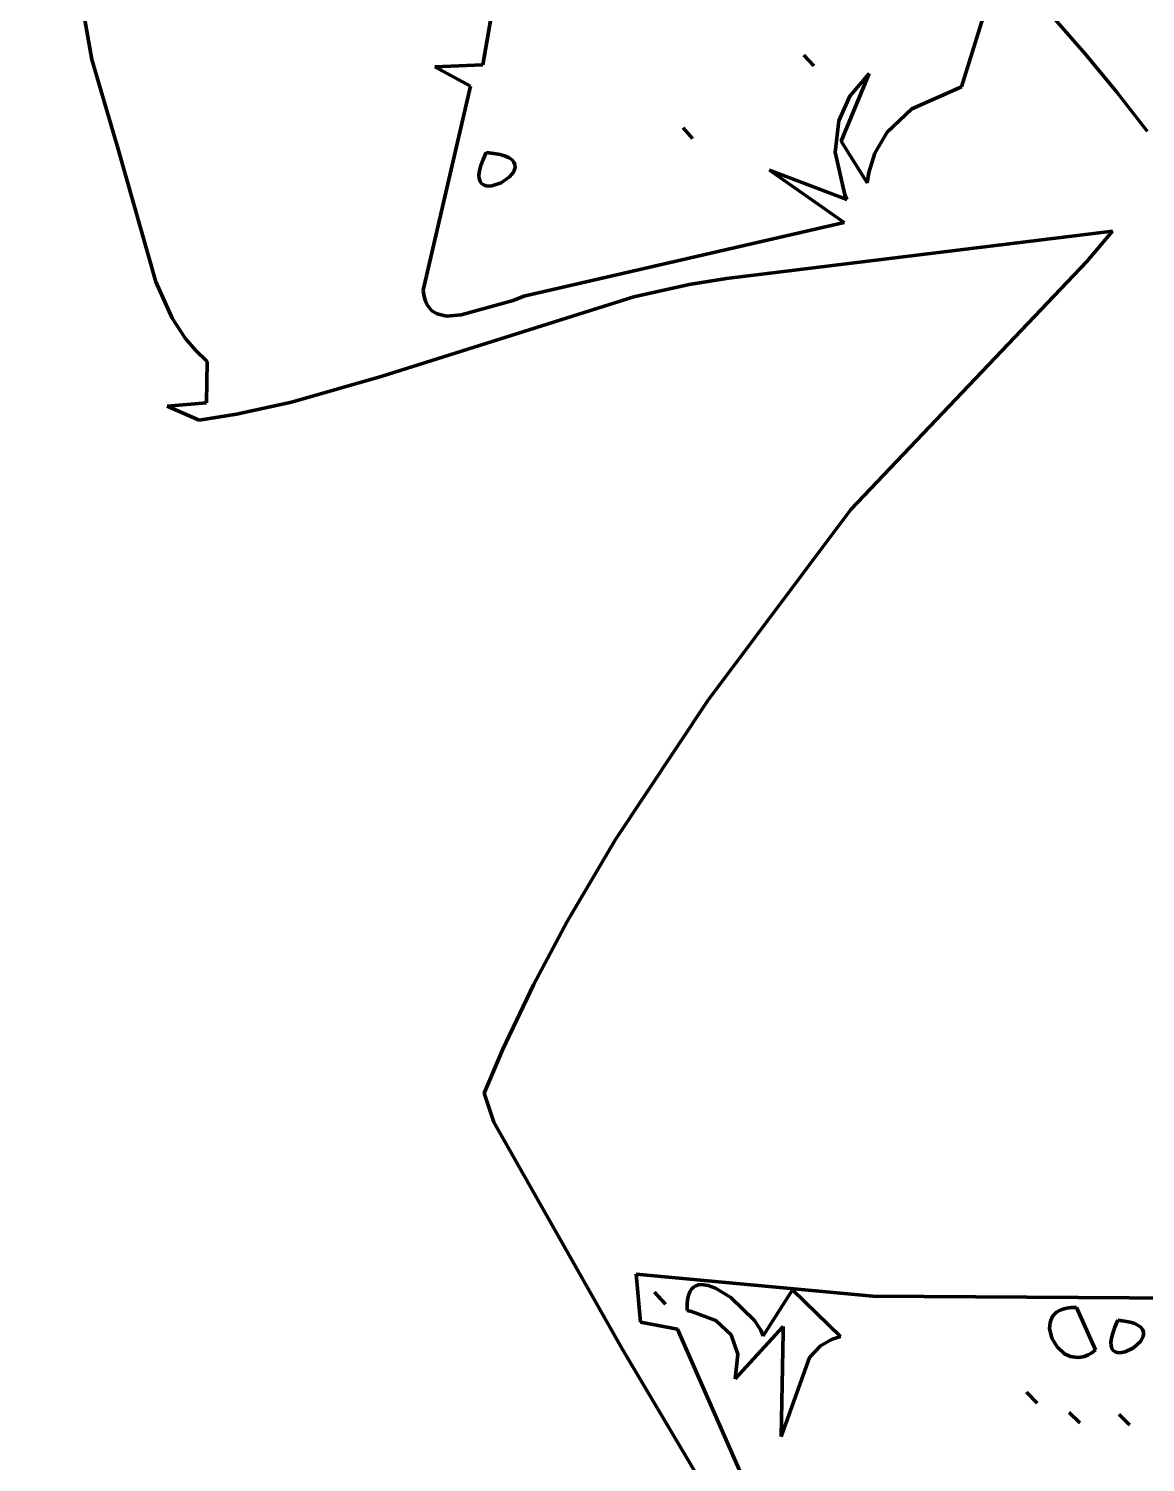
# Model space of a CAD drawing. Header units: millimetres. Extents: x 0 to 10.4, y 0 to 8.2.
# Drawn here: x 1.546 to 2.184, y 3.235 to 4.054 of the extents above; entities that cross this region are included whole.
import ezdxf

# ---------------------------------------------------------------- set-up
doc = ezdxf.new("R2010")
doc.units = ezdxf.units.MM
for name, color, linetype, lineweight in [('color#000000ff', 7, 'CONTINUOUS', 100), ('color#929292ff', 7, 'CONTINUOUS', 100), ('color#ffffffff', 7, 'CONTINUOUS', 100)]:
    doc.layers.add(name, color=color, linetype=linetype, lineweight=lineweight)

msp = doc.modelspace()

# ---------------------------------------------------------------- linework, layer by layer
at = {"layer": 'color#000000ff'}
for p, q in [((1.58262, 4.03596), (1.54644, 4.23686)), ((1.82865, 4.16242), (1.80585, 4.03286)), ((2.07942, 4.02037), (2.09797, 4.07982)), ((2.1315, 4.06053), (2.15013, 4.03916)), ((2.15013, 4.03916), (2.16813, 4.01728)), ((1.59753, 3.98477), (1.58262, 4.03596)), ((1.80585, 4.03286), (1.77843, 4.03172)), ((1.77843, 4.03172), (1.79892, 4.02078)), ((2.02666, 4.02796), (2.01065, 3.98931)), ((2.01568, 4.01502), (2.02666, 4.02796)), ((1.79892, 4.02078), (1.77187, 3.90416)), ((2.00929, 4.00079), (2.01568, 4.01502)), ((2.05106, 4.00782), (2.07942, 4.02037)), ((2.16813, 4.01728), (2.18552, 3.99492)), ((2.03695, 3.99445), (2.05106, 4.00782)), ((2.00731, 3.98292), (2.00929, 4.00079)), ((2.01065, 3.98931), (2.02561, 3.96538)), ((2.02986, 3.98243), (2.03695, 3.99445)), ((1.61906, 3.90887), (1.59753, 3.98477)), ((2.01278, 3.95867), (2.00731, 3.98292)), ((2.02645, 3.97137), (2.02986, 3.98243)), ((2.0124, 3.94286), (1.96971, 3.97269)), ((1.96971, 3.97269), (2.01391, 3.95593)), ((2.02561, 3.96538), (2.02645, 3.97137)), ((2.01391, 3.95593), (2.01278, 3.95867)), ((1.82946, 3.90076), (2.0124, 3.94286)), ((2.1657, 3.93779), (1.94511, 3.91089)), ((2.15114, 3.92052), (2.1657, 3.93779)), ((2.01624, 3.7788), (2.15114, 3.92052)), ((1.62843, 3.88808), (1.61906, 3.90887)), ((1.92381, 3.90731), (1.89229, 3.90027)), ((1.94511, 3.91089), (1.92381, 3.90731)), ((1.89229, 3.90027), (1.7484, 3.85502)), ((1.77187, 3.90416), (1.77222, 3.90146)), ((1.77222, 3.90146), (1.77279, 3.89908)), ((1.77279, 3.89908), (1.77354, 3.897)), ((1.7935, 3.89001), (1.82318, 3.89831)), ((1.82318, 3.89831), (1.82946, 3.90076)), ((1.77354, 3.897), (1.77448, 3.8952)), ((1.77448, 3.8952), (1.77686, 3.89242)), ((1.77686, 3.89242), (1.77982, 3.8906)), ((1.77982, 3.8906), (1.78518, 3.8894)), ((1.78518, 3.8894), (1.7935, 3.89001)), ((1.63584, 3.87674), (1.62843, 3.88808)), ((1.64172, 3.8698), (1.63584, 3.87674)), ((1.64845, 3.86342), (1.64172, 3.8698)), ((1.648, 3.83974), (1.64845, 3.86342)), ((1.7484, 3.85502), (1.69667, 3.84028)), ((1.62565, 3.83785), (1.648, 3.83974)), ((1.64381, 3.82994), (1.62565, 3.83785)), ((1.66513, 3.8334), (1.64381, 3.82994)), ((1.69667, 3.84028), (1.66513, 3.8334)), ((1.93459, 3.66973), (2.01624, 3.7788)), ((1.88169, 3.59041), (1.93459, 3.66973)), ((1.85409, 3.54353), (1.88169, 3.59041)), ((1.83498, 3.50746), (1.85409, 3.54353)), ((1.81743, 3.47053), (1.83498, 3.50746)), ((1.80669, 3.4454), (1.81743, 3.47053)), ((1.81217, 3.429), (1.80669, 3.4454)), ((1.88548, 3.29943), (1.81217, 3.429)), ((1.89348, 3.34205), (1.89602, 3.31459)), ((2.02869, 3.32958), (1.89348, 3.34205)), ((1.92414, 3.33192), (1.92512, 3.33349)), ((1.92512, 3.33349), (1.9263, 3.33468)), ((1.9263, 3.33468), (1.92769, 3.33551)), ((1.92769, 3.33551), (1.92924, 3.336)), ((1.92924, 3.336), (1.93094, 3.33618)), ((1.93094, 3.33618), (1.93473, 3.33566)), ((1.93473, 3.33566), (1.93888, 3.33414)), ((1.93888, 3.33414), (1.94765, 3.32879)), ((1.96614, 3.30694), (1.98297, 3.33321)), ((1.98297, 3.33321), (2.01028, 3.30643)), ((1.90405, 3.33183), (1.9103, 3.3249)), ((1.90772, 3.32776), (1.90405, 3.33183)), ((1.9103, 3.3249), (1.90772, 3.32776)), ((1.92268, 3.32468), (1.9229, 3.32754)), ((1.9229, 3.32754), (1.92339, 3.32994)), ((1.92339, 3.32994), (1.92414, 3.33192)), ((1.94765, 3.32879), (1.96114, 3.3157)), ((2.2534, 3.32803), (2.02869, 3.32958)), ((1.92275, 3.32136), (1.92268, 3.32468)), ((1.92516, 3.32086), (1.92275, 3.32136)), ((1.93911, 3.31568), (1.92516, 3.32086)), ((2.13006, 3.3145), (2.13133, 3.31767)), ((2.13133, 3.31767), (2.13238, 3.31907)), ((2.13238, 3.31907), (2.13372, 3.3203)), ((2.13372, 3.3203), (2.13536, 3.32134)), ((2.13536, 3.32134), (2.13731, 3.32217)), ((2.13731, 3.32217), (2.1396, 3.32276)), ((2.1396, 3.32276), (2.14222, 3.32309)), ((2.14222, 3.32309), (2.1452, 3.32312)), ((2.1452, 3.32312), (2.15605, 3.29887)), ((1.89602, 3.31459), (1.91716, 3.3106)), ((1.91716, 3.3106), (1.95304, 3.22924)), ((1.94791, 3.30752), (1.93911, 3.31568)), ((1.97761, 3.31229), (1.9501, 3.28232)), ((1.96114, 3.3157), (1.96481, 3.31016)), ((1.96481, 3.31016), (1.96614, 3.30694)), ((1.97634, 3.24935), (1.97754, 3.30882)), ((1.97754, 3.30882), (1.97761, 3.31229)), ((2.12979, 3.31099), (2.13006, 3.3145)), ((2.13106, 3.30555), (2.12979, 3.31099)), ((2.16511, 3.3056), (2.16582, 3.30848)), ((2.16582, 3.30848), (2.16701, 3.31186)), ((2.16701, 3.31186), (2.16873, 3.31576)), ((2.16873, 3.31576), (2.17265, 3.31534)), ((2.17265, 3.31534), (2.17588, 3.3147)), ((2.17588, 3.3147), (2.17847, 3.31386)), ((2.17847, 3.31386), (2.18048, 3.31287)), ((2.18048, 3.31287), (2.18193, 3.31173)), ((2.18193, 3.31173), (2.18288, 3.31049)), ((2.18288, 3.31049), (2.18338, 3.30918)), ((2.18338, 3.30918), (2.18346, 3.3078)), ((1.95158, 3.29641), (1.94791, 3.30752)), ((1.99894, 3.30112), (1.9926, 3.29452)), ((2.00522, 3.30476), (1.99894, 3.30112)), ((2.01028, 3.30643), (2.00522, 3.30476)), ((2.13403, 3.30054), (2.13106, 3.30555)), ((2.13835, 3.29666), (2.13403, 3.30054)), ((2.16483, 3.3032), (2.16511, 3.3056)), ((2.16494, 3.30124), (2.16483, 3.3032)), ((2.1654, 3.29969), (2.16494, 3.30124)), ((2.18166, 3.30365), (2.17775, 3.30001)), ((2.18317, 3.30641), (2.18166, 3.30365)), ((2.18346, 3.3078), (2.18317, 3.30641)), ((2.00333, 3.10091), (1.88548, 3.29943)), ((1.9501, 3.28232), (1.95158, 3.29641)), ((1.9926, 3.29452), (1.9772, 3.25149)), ((2.14182, 3.29505), (2.13835, 3.29666)), ((2.14564, 3.29447), (2.14182, 3.29505)), ((2.14765, 3.29462), (2.14564, 3.29447)), ((2.14971, 3.29512), (2.14765, 3.29462)), ((2.1518, 3.29597), (2.14971, 3.29512)), ((2.15392, 3.29721), (2.1518, 3.29597)), ((2.15605, 3.29887), (2.15392, 3.29721)), ((2.16616, 3.29854), (2.1654, 3.29969)), ((2.16718, 3.29775), (2.16616, 3.29854)), ((2.16841, 3.29729), (2.16718, 3.29775)), ((2.16981, 3.29714), (2.16841, 3.29729)), ((2.17293, 3.29765), (2.16981, 3.29714)), ((2.17775, 3.30001), (2.17293, 3.29765)), ((1.9772, 3.25149), (1.97634, 3.24935))]:
    msp.add_line(p, q, dxfattribs=at)
at = {"layer": 'color#929292ff'}
for p, q in [((1.98928, 4.03845), (1.99513, 4.03226)), ((1.99513, 4.03226), (1.98928, 4.03845)), ((1.92042, 3.9968), (1.92583, 3.9908)), ((1.92583, 3.9908), (1.92042, 3.9968)), ((1.80605, 3.97878), (1.80792, 3.98277)), ((1.80792, 3.98277), (1.81228, 3.9823)), ((1.81228, 3.9823), (1.81589, 3.98162)), ((1.81589, 3.98162), (1.8188, 3.98074)), ((1.8188, 3.98074), (1.82104, 3.97971)), ((1.80371, 3.96991), (1.80399, 3.97238)), ((1.80399, 3.97238), (1.80475, 3.97532)), ((1.80475, 3.97532), (1.80605, 3.97878)), ((1.82104, 3.97971), (1.82267, 3.97854)), ((1.82267, 3.97854), (1.82375, 3.97726)), ((1.82411, 3.97306), (1.82344, 3.97163)), ((1.82375, 3.97726), (1.82431, 3.9759)), ((1.82442, 3.97449), (1.82411, 3.97306)), ((1.82431, 3.9759), (1.82442, 3.97449)), ((1.80386, 3.9679), (1.80371, 3.96991)), ((1.80439, 3.96631), (1.80386, 3.9679)), ((1.80525, 3.96512), (1.80439, 3.96631)), ((1.8064, 3.9643), (1.80525, 3.96512)), ((1.80778, 3.96382), (1.8064, 3.9643)), ((1.80934, 3.96366), (1.80778, 3.96382)), ((1.81103, 3.96378), (1.80934, 3.96366)), ((1.81642, 3.96556), (1.81103, 3.96378)), ((1.82122, 3.96891), (1.81642, 3.96556)), ((1.82344, 3.97163), (1.82122, 3.96891)), ((2.1166, 3.27461), (2.12261, 3.26844)), ((2.12261, 3.26844), (2.1166, 3.27461)), ((2.14091, 3.2631), (2.14711, 3.25718)), ((2.14711, 3.25718), (2.14091, 3.2631)), ((2.16944, 3.26201), (2.1755, 3.25607)), ((2.1755, 3.25607), (2.16944, 3.26201))]:
    msp.add_line(p, q, dxfattribs=at)
at = {"layer": 'color#ffffffff'}
for p, q in [((1.54644, 4.23686), (1.58262, 4.03596)), ((1.80585, 4.03286), (1.82865, 4.16242)), ((2.09797, 4.07982), (2.07942, 4.02037)), ((2.15013, 4.03916), (2.1315, 4.06053)), ((1.98928, 4.03845), (1.99513, 4.03226)), ((1.99513, 4.03226), (1.98928, 4.03845)), ((2.16813, 4.01728), (2.15013, 4.03916)), ((1.58262, 4.03596), (1.59753, 3.98477)), ((1.77843, 4.03172), (1.80585, 4.03286)), ((1.79892, 4.02078), (1.77843, 4.03172)), ((2.01065, 3.98931), (2.02666, 4.02796)), ((2.02666, 4.02796), (2.01568, 4.01502)), ((1.77187, 3.90416), (1.79892, 4.02078)), ((2.01568, 4.01502), (2.00929, 4.00079)), ((2.07942, 4.02037), (2.05106, 4.00782)), ((2.18552, 3.99492), (2.16813, 4.01728)), ((2.05106, 4.00782), (2.03695, 3.99445)), ((1.92042, 3.9968), (1.92583, 3.9908)), ((1.92583, 3.9908), (1.92042, 3.9968)), ((2.00929, 4.00079), (2.00731, 3.98292)), ((2.02561, 3.96538), (2.01065, 3.98931)), ((2.03695, 3.99445), (2.02986, 3.98243)), ((1.59753, 3.98477), (1.61906, 3.90887)), ((1.80792, 3.98277), (1.80605, 3.97878)), ((1.81228, 3.9823), (1.80792, 3.98277)), ((1.81589, 3.98162), (1.81228, 3.9823)), ((1.8188, 3.98074), (1.81589, 3.98162)), ((1.82104, 3.97971), (1.8188, 3.98074)), ((2.00731, 3.98292), (2.01278, 3.95867)), ((2.02986, 3.98243), (2.02645, 3.97137)), ((1.80399, 3.97238), (1.80371, 3.96991)), ((1.80475, 3.97532), (1.80399, 3.97238)), ((1.80605, 3.97878), (1.80475, 3.97532)), ((1.82267, 3.97854), (1.82104, 3.97971)), ((1.82375, 3.97726), (1.82267, 3.97854)), ((1.82344, 3.97163), (1.82411, 3.97306)), ((1.82431, 3.9759), (1.82375, 3.97726)), ((1.82411, 3.97306), (1.82442, 3.97449)), ((1.82442, 3.97449), (1.82431, 3.9759)), ((2.01391, 3.95593), (1.96971, 3.97269)), ((1.96971, 3.97269), (2.0124, 3.94286)), ((1.80371, 3.96991), (1.80386, 3.9679)), ((1.80386, 3.9679), (1.80439, 3.96631)), ((1.80439, 3.96631), (1.80525, 3.96512)), ((1.80525, 3.96512), (1.8064, 3.9643)), ((1.8064, 3.9643), (1.80778, 3.96382)), ((1.80778, 3.96382), (1.80934, 3.96366)), ((1.80934, 3.96366), (1.81103, 3.96378)), ((1.81103, 3.96378), (1.81642, 3.96556)), ((1.81642, 3.96556), (1.82122, 3.96891)), ((1.82122, 3.96891), (1.82344, 3.97163)), ((2.02645, 3.97137), (2.02561, 3.96538)), ((2.01278, 3.95867), (2.01391, 3.95593)), ((2.0124, 3.94286), (1.82946, 3.90076)), ((1.94511, 3.91089), (2.1657, 3.93779)), ((2.1657, 3.93779), (2.15114, 3.92052)), ((2.15114, 3.92052), (2.01624, 3.7788)), ((1.61906, 3.90887), (1.62843, 3.88808)), ((1.89229, 3.90027), (1.92381, 3.90731)), ((1.92381, 3.90731), (1.94511, 3.91089)), ((1.7484, 3.85502), (1.89229, 3.90027)), ((1.77222, 3.90146), (1.77187, 3.90416)), ((1.77279, 3.89908), (1.77222, 3.90146)), ((1.77354, 3.897), (1.77279, 3.89908)), ((1.82318, 3.89831), (1.7935, 3.89001)), ((1.82946, 3.90076), (1.82318, 3.89831)), ((1.77448, 3.8952), (1.77354, 3.897)), ((1.77686, 3.89242), (1.77448, 3.8952)), ((1.77982, 3.8906), (1.77686, 3.89242)), ((1.78518, 3.8894), (1.77982, 3.8906)), ((1.7935, 3.89001), (1.78518, 3.8894)), ((1.62843, 3.88808), (1.63584, 3.87674)), ((1.63584, 3.87674), (1.64172, 3.8698)), ((1.64172, 3.8698), (1.64845, 3.86342)), ((1.64845, 3.86342), (1.648, 3.83974)), ((1.69667, 3.84028), (1.7484, 3.85502)), ((1.648, 3.83974), (1.62565, 3.83785)), ((1.62565, 3.83785), (1.64381, 3.82994)), ((1.64381, 3.82994), (1.66513, 3.8334)), ((1.66513, 3.8334), (1.69667, 3.84028)), ((2.01624, 3.7788), (1.93459, 3.66973)), ((1.93459, 3.66973), (1.88169, 3.59041)), ((1.88169, 3.59041), (1.85409, 3.54353)), ((1.85409, 3.54353), (1.83498, 3.50746)), ((1.83498, 3.50746), (1.81743, 3.47053)), ((1.81743, 3.47053), (1.80669, 3.4454)), ((1.80669, 3.4454), (1.81217, 3.429)), ((1.81217, 3.429), (1.88548, 3.29943)), ((1.89348, 3.34205), (2.02869, 3.32958)), ((1.89602, 3.31459), (1.89348, 3.34205)), ((1.92512, 3.33349), (1.92414, 3.33192)), ((1.9263, 3.33468), (1.92512, 3.33349)), ((1.92769, 3.33551), (1.9263, 3.33468)), ((1.92924, 3.336), (1.92769, 3.33551)), ((1.93094, 3.33618), (1.92924, 3.336)), ((1.93473, 3.33566), (1.93094, 3.33618)), ((1.93888, 3.33414), (1.93473, 3.33566)), ((1.94765, 3.32879), (1.93888, 3.33414)), ((1.98297, 3.33321), (1.96614, 3.30694)), ((2.01028, 3.30643), (1.98297, 3.33321)), ((1.90405, 3.33183), (1.90772, 3.32776)), ((1.9103, 3.3249), (1.90405, 3.33183)), ((1.90772, 3.32776), (1.9103, 3.3249)), ((1.9229, 3.32754), (1.92268, 3.32468)), ((1.92339, 3.32994), (1.9229, 3.32754)), ((1.92414, 3.33192), (1.92339, 3.32994)), ((1.96114, 3.3157), (1.94765, 3.32879)), ((2.02869, 3.32958), (2.2534, 3.32803)), ((1.92268, 3.32468), (1.92275, 3.32136)), ((1.92275, 3.32136), (1.92516, 3.32086)), ((1.92516, 3.32086), (1.93911, 3.31568)), ((2.13133, 3.31767), (2.13006, 3.3145)), ((2.13238, 3.31907), (2.13133, 3.31767)), ((2.13372, 3.3203), (2.13238, 3.31907)), ((2.13536, 3.32134), (2.13372, 3.3203)), ((2.13731, 3.32217), (2.13536, 3.32134)), ((2.1396, 3.32276), (2.13731, 3.32217)), ((2.14222, 3.32309), (2.1396, 3.32276)), ((2.1452, 3.32312), (2.14222, 3.32309)), ((2.15605, 3.29887), (2.1452, 3.32312)), ((1.91716, 3.3106), (1.89602, 3.31459)), ((1.95304, 3.22924), (1.91716, 3.3106)), ((1.93911, 3.31568), (1.94791, 3.30752)), ((1.9501, 3.28232), (1.97761, 3.31229)), ((1.96481, 3.31016), (1.96114, 3.3157)), ((1.96614, 3.30694), (1.96481, 3.31016)), ((1.97754, 3.30882), (1.97634, 3.24935)), ((1.97761, 3.31229), (1.97754, 3.30882)), ((2.13006, 3.3145), (2.12979, 3.31099)), ((2.12979, 3.31099), (2.13106, 3.30555)), ((2.16582, 3.30848), (2.16511, 3.3056)), ((2.16701, 3.31186), (2.16582, 3.30848)), ((2.16873, 3.31576), (2.16701, 3.31186)), ((2.17265, 3.31534), (2.16873, 3.31576)), ((2.17588, 3.3147), (2.17265, 3.31534)), ((2.17847, 3.31386), (2.17588, 3.3147)), ((2.18048, 3.31287), (2.17847, 3.31386)), ((2.18193, 3.31173), (2.18048, 3.31287)), ((2.18288, 3.31049), (2.18193, 3.31173)), ((2.18338, 3.30918), (2.18288, 3.31049)), ((2.18346, 3.3078), (2.18338, 3.30918)), ((1.94791, 3.30752), (1.95158, 3.29641)), ((1.9926, 3.29452), (1.99894, 3.30112)), ((1.99894, 3.30112), (2.00522, 3.30476)), ((2.00522, 3.30476), (2.01028, 3.30643)), ((2.13106, 3.30555), (2.13403, 3.30054)), ((2.13403, 3.30054), (2.13835, 3.29666)), ((2.16511, 3.3056), (2.16483, 3.3032)), ((2.16483, 3.3032), (2.16494, 3.30124)), ((2.16494, 3.30124), (2.1654, 3.29969)), ((2.17775, 3.30001), (2.18166, 3.30365)), ((2.18166, 3.30365), (2.18317, 3.30641)), ((2.18317, 3.30641), (2.18346, 3.3078)), ((1.88548, 3.29943), (2.00333, 3.10091)), ((1.95158, 3.29641), (1.9501, 3.28232)), ((1.9772, 3.25149), (1.9926, 3.29452)), ((2.13835, 3.29666), (2.14182, 3.29505)), ((2.14182, 3.29505), (2.14564, 3.29447)), ((2.14564, 3.29447), (2.14765, 3.29462)), ((2.14765, 3.29462), (2.14971, 3.29512)), ((2.14971, 3.29512), (2.1518, 3.29597)), ((2.1518, 3.29597), (2.15392, 3.29721)), ((2.15392, 3.29721), (2.15605, 3.29887)), ((2.1654, 3.29969), (2.16616, 3.29854)), ((2.16616, 3.29854), (2.16718, 3.29775)), ((2.16718, 3.29775), (2.16841, 3.29729)), ((2.16841, 3.29729), (2.16981, 3.29714)), ((2.16981, 3.29714), (2.17293, 3.29765)), ((2.17293, 3.29765), (2.17775, 3.30001)), ((2.1166, 3.27461), (2.12261, 3.26844)), ((2.12261, 3.26844), (2.1166, 3.27461)), ((2.14091, 3.2631), (2.14711, 3.25718)), ((2.14711, 3.25718), (2.14091, 3.2631)), ((2.16944, 3.26201), (2.1755, 3.25607)), ((2.1755, 3.25607), (2.16944, 3.26201)), ((1.97634, 3.24935), (1.9772, 3.25149))]:
    msp.add_line(p, q, dxfattribs=at)

doc.saveas('drawing.dxf')
